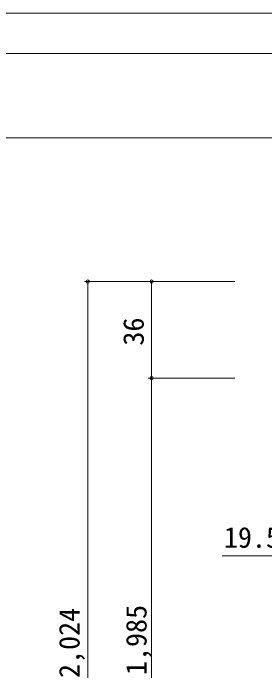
# Model space of a CAD drawing. Units: millimetres on the paper, enlarged 10 times, with parts at other scales. Extents: x -2000 to 2000, y -1385 to 1385.
# Drawn here: x -1343 to -1029, y 568 to 1385 of the extents above; entities that cross this region are included whole.
import ezdxf
from ezdxf.enums import TextEntityAlignment as Align

# ---------------------------------------------------------------- set-up
doc = ezdxf.new("R2010")
doc.units = ezdxf.units.MM
doc.header["$LTSCALE"] = 10
doc.header["$PDMODE"] = 32
doc.header["$PDSIZE"] = 4
for name, color, linetype, lineweight in [('1-0_H-SYM', 7, 'Continuous', 20), ('1-1_0', 7, 'Continuous', 20), ('2-0_18', 7, 'Continuous', 20)]:
    doc.layers.add(name, color=color, linetype=linetype, lineweight=lineweight)
doc.styles.add('ＭＳ ゴシック', font='')
doc.styles.get('ＭＳ ゴシック').set_extended_font_data('MS Gothic')

msp = doc.modelspace()

# ---------------------------------------------------------------- linework, layer by layer
at = {"layer": '1-0_H-SYM'}
for p, q in [((-1950, 1335), (380, 1335)), ((-1950, 1335), (380, 1335)), ((-1950, 1230), (380, 1230)), ((-1950, 1230), (380, 1230))]:
    msp.add_line(p, q, dxfattribs=at)
at = {"layer": '1-1_0'}
for p, q in [((-1950, 1335), (380, 1335)), ((-1950, 1230), (380, 1230))]:
    msp.add_line(p, q, dxfattribs=at)
msp.add_lwpolyline([(2000, -1385), (2000, 1385), (-2000, 1385), (-2000, -1385)], dxfattribs=at)
at = {"layer": '2-0_18', "color": 4, "lineweight": 9}
for p, q in [((-1108.34, 1051.34), (-1253.92, 1051.34)), ((-1249.76, 1051.34), (-1249.76, 107.52)), ((-1066.47, 1051.34), (-1174.41, 1051.34)), ((-1170.24, 931.34), (-1170.24, 1051.34)), ((-1066.47, 931.34), (-1174.41, 931.34)), ((-1170.24, 931.34), (-1170.24, 117.52))]:
    msp.add_line(p, q, dxfattribs=at)
msp.add_lwpolyline([(-906.67, 710.33), (-971.67, 710.33), (-1082.34, 710.33)], dxfattribs=at)
at = {"layer": '2-0_18', "color": 4}
for p in [(-1249.76, 1051.34), (-1170.24, 1051.34), (-1170.24, 931.34)]:
    msp.add_point(p, dxfattribs=at)

# ---------------------------------------------------------------- texts
at = {"layer": '2-0_18', "style": 'ＭＳ ゴシック'}
for s, p in [('36', (-1172.33, 971.78)), ('枠内IH:1,985', (-1168.86, 439.85)), ('枠外H:2,024', (-1252.26, 453.65))]:
    msp.add_text(s, height=25.66, rotation=90, dxfattribs=at).set_placement(p, align=Align.BOTTOM_LEFT)
msp.add_text('19.5', height=25.66, dxfattribs=at).set_placement((-1080.26, 712.84), align=Align.BOTTOM_LEFT)

doc.saveas('drawing.dxf')
